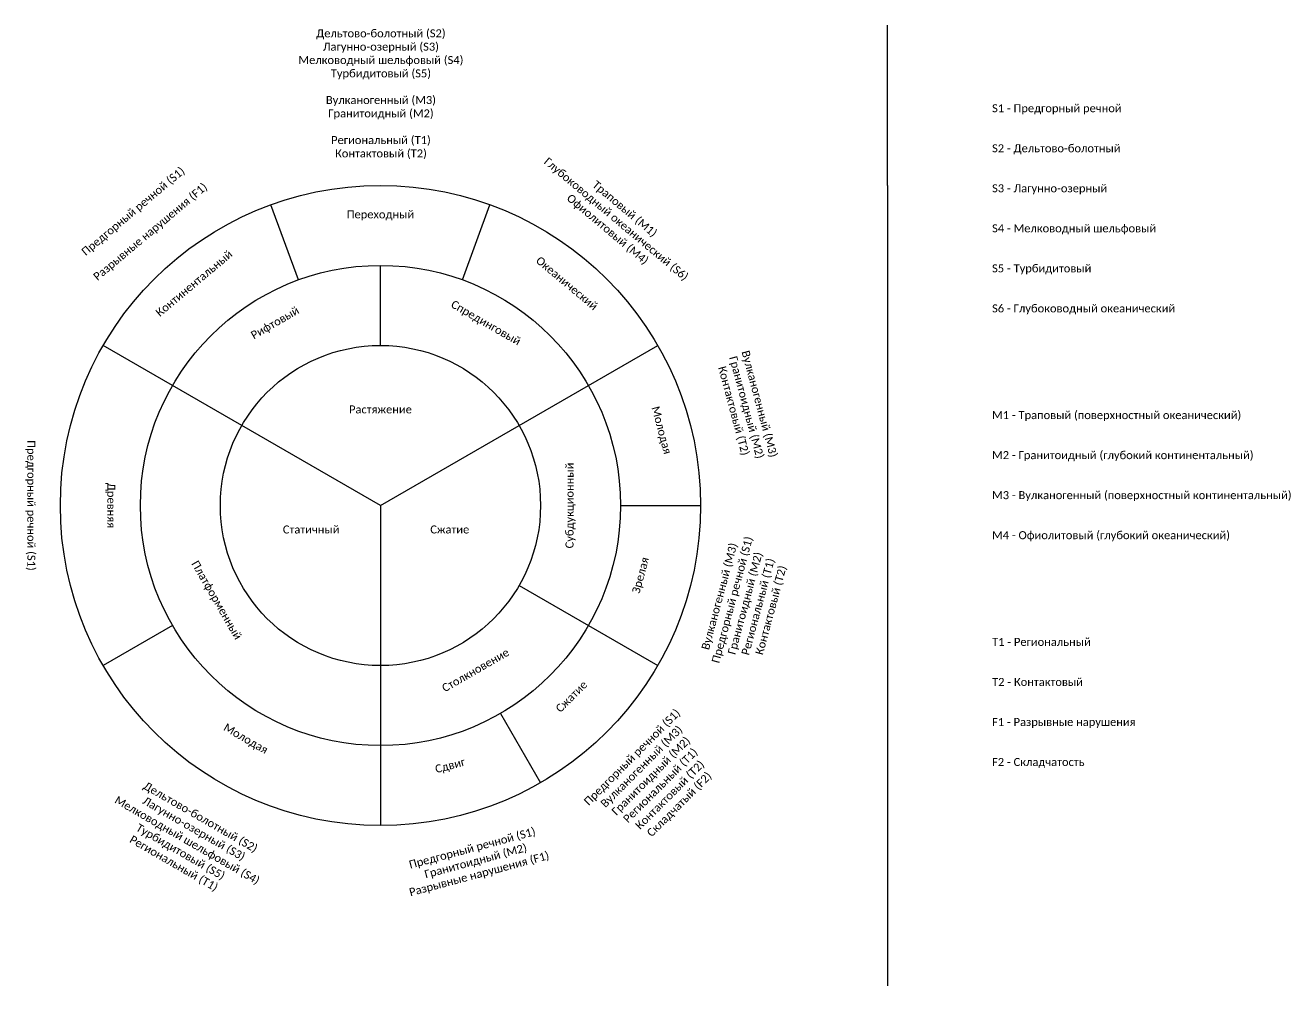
# Model space of a CAD drawing. Header units: millimetres. Extents: x 39 to 1913, y -1214 to 273.
# Drawn here: x 39.1 to 434.3, y -150 to 150 of the extents above; entities that cross this region are included whole.
import ezdxf

# ---------------------------------------------------------------- set-up
doc = ezdxf.new("R2010")
doc.units = ezdxf.units.MM
doc.styles.get("Standard").update_dxf_attribs({"font": 'arial.ttf'})

msp = doc.modelspace()

# ---------------------------------------------------------------- linework, layer by layer
for points in [[(308.38, 100), (308.38, 150)], [(308.38, 100), (308.38, -100)], [(124.35, 70.48), (115.8, 93.97)], [(175.65, 70.48), (184.2, 93.97)], [(150, 50), (150, 75)], [(150, 0), (63.4, 50)], [(150, 0), (236.6, 50)], [(150, 0), (150, -100)], [(225, 0), (250, 0)], [(193.3, -25), (236.6, -50)], [(85.05, -37.5), (63.4, -50)], [(187.5, -64.95), (200, -86.6)], [(308.38, -100), (308.38, -150)]]:
    msp.add_lwpolyline(points)
for radius in [100, 75, 50]:
    msp.add_circle((150, 0), radius)

# ---------------------------------------------------------------- texts
at = {"char_height": 2.5}
for s, width, heights, insert, attachment_point in [('{\\fCalibri Light|b0|i0|c204|p34;Дельтово-болотный (\\fCalibri Light|b0|i0|c0|p34;S2\\fCalibri Light|b0|i0|c204|p34;)\\fCalibri Light|b0|i0|c0|p34;\\P\\fCalibri Light|b0|i0|c204|p34;Лагунно-озерный (\\fCalibri Light|b0|i0|c0|p34;S3\\fCalibri Light|b0|i0|c204|p34;)\\fCalibri Light|b0|i0|c0|p34;\\P\\fCalibri Light|b0|i0|c204|p34;Мелководный шельфовый (\\fCalibri Light|b0|i0|c0|p34;S4\\fCalibri Light|b0|i0|c204|p34;)\\PТурбидитовый (\\fCalibri Light|b0|i0|c0|p34;S5\\fCalibri Light|b0|i0|c204|p34;)\\fCalibri Light|b0|i0|c0|p34;\\P\\P\\fCalibri Light|b0|i0|c204|p34;Вулканогенный (\\fCalibri Light|b0|i0|c0|p34;M3\\fCalibri Light|b0|i0|c204|p34;)\\fCalibri Light|b0|i0|c0|p34;\\P\\fCalibri Light|b0|i0|c204|p34;Гранитоидный (\\fCalibri Light|b0|i0|c0|p34;M2\\fCalibri Light|b0|i0|c204|p34;)\\fCalibri Light|b0|i0|c0|p34;\\P\\P\\fCalibri Light|b0|i0|c204|p34;Региональный (\\fCalibri Light|b0|i0|c0|p34;T\\fCalibri Light|b0|i0|c204|p34;1)\\PКонтактовый (\\fCalibri Light|b0|i0|c0|p34;T\\fCalibri Light|b0|i0|c204|p34;2)}', 111.1309, [62.08], (150.15, 128.47), 5), ('{\\fCalibri Light|b0|i0|c0|p34;S1 - \\fCalibri Light|b0|i0|c204|p34;Предгорный речной\\P\\P\\P\\fCalibri Light|b0|i0|c0|p34;S2 - \\fCalibri Light|b0|i0|c204|p34;Дельтово-болотный\\P\\P\\fCalibri Light|b0|i0|c0|p34;\\PS3 - \\fCalibri Light|b0|i0|c204|p34;Лагунно-озерный\\P\\P\\fCalibri Light|b0|i0|c0|p34;\\PS4 - \\fCalibri Light|b0|i0|c204|p34;Мелководный шельфовый\\P\\P\\fCalibri Light|b0|i0|c0|p34;\\PS5 - \\fCalibri Light|b0|i0|c204|p34;Турбидитовый\\P\\P\\fCalibri Light|b0|i0|c0|p34;\\PS6 - \\fCalibri Light|b0|i0|c204|p34;Глубоководный океанический\\P\\P\\P\\P\\P\\P\\P\\P\\fCalibri Light|b0|i0|c0|p34;M1 - \\fCalibri Light|b0|i0|c204|p34;Траповый (поверхностный океанический)\\P\\P\\fCalibri Light|b0|i0|c0|p34;\\PM2 - \\fCalibri Light|b0|i0|c204|p34;Гранитоидный (глубокий континентальный)\\P\\P\\P\\fCalibri Light|b0|i0|c0|p34;M3 - \\fCalibri Light|b0|i0|c204|p34;Вулканогенный (поверхностный континентальный)\\P\\P\\fCalibri Light|b0|i0|c0|p34;\\PM4 - \\fCalibri Light|b0|i0|c204|p34;Офиолитовый (глубокий океанический)\\P\\P\\P\\P\\P\\P\\P\\P\\fCalibri Light|b0|i0|c0|p34;T1 - \\fCalibri Light|b0|i0|c204|p34;Региональный\\P\\P  \\P\\fCalibri Light|b0|i0|c0|p34;T2 - \\fCalibri Light|b0|i0|c204|p34;Контактовый\\P\\P\\P\\fCalibri Light|b0|i0|c0|p34;F1 - \\fCalibri Light|b0|i0|c204|p34;Разрывные нарушения\\P\\P\\P\\fCalibri Light|b0|i0|c0|p34;F2 - \\fCalibri Light|b0|i0|c204|p34;Складчатость}', 219.0152, [234.94], (341.06, 125.34), 1), ('{\\fCalibri Light|b0|i0|c204|p34;Переходный}', 33.1708, [3.48], (150, 90.62), 5), ('{\\fCalibri Light|b0|i0|c204|p34;Растяжение}', 33.1708, [3.48], (150, 30), 5), ('{\\fCalibri Light|b0|i0|c204|p34;Статичный}', 33.1708, [3.48], (128.35, -7.5), 5), ('{\\fCalibri Light|b0|i0|c204|p34;Сжатие}', 33.1708, [3.48], (171.65, -7.5), 5)]:
    msp.add_mtext_dynamic_manual_height_columns(s, width=width, gutter_width=12.5, heights=heights, dxfattribs=dict(at, insert=insert, attachment_point=attachment_point))
at = {"char_height": 2.5, "attachment_point": 5}
for s, width, heights, insert, rotation in [('{\\fCalibri Light|b0|i0|c204|p34;Траповый (\\fCalibri Light|b0|i0|c0|p34;M1\\fCalibri Light|b0|i0|c204|p34;)\\fCalibri Light|b0|i0|c0|p34;\\P\\fCalibri Light|b0|i0|c204|p34;Глубоководный океанический (\\fCalibri Light|b0|i0|c0|p34;S6\\fCalibri Light|b0|i0|c204|p34;)\\fCalibri Light|b0|i0|c0|p34;\\P\\fCalibri Light|b0|i0|c204|p34;Офиолитовый (\\fCalibri Light|b0|i0|c0|p34;M4\\fCalibri Light|b0|i0|c204|p34;)}', 73.3488, [42.61], (223.47, 89.26), 320), ('{\\fCalibri Light|b0|i0|c204|p34;Предгорный речной (\\fCalibri Light|b0|i0|c0|p34;S1\\fCalibri Light|b0|i0|c204|p34;)\\P\\PРазрывные нарушения\\fCalibri Light|b0|i0|c0|p34; (F1)}', 44.7255, [27.02], (75.6, 88.51), 40), ('{\\fCalibri Light|b0|i0|c204|p34;Континентальный}', 33.1708, [3.48], (91.75, 69.42), 40), ('{\\fCalibri Light|b0|i0|c204|p34;Океанический}', 33.1708, [3.48], (208.25, 69.42), 320), ('{\\fCalibri Light|b0|i0|c204|p34;Спрединговый}', 33.1708, [3.48], (182.81, 56.83), 330), ('{\\fCalibri Light|b0|i0|c204|p34;Рифтовый}', 33.1708, [3.48], (117.19, 56.83), 30), ('{\\fCalibri Light|b0|i0|c204|p34;Вулканогенный (\\fCalibri Light|b0|i0|c0|p34;M3\\fCalibri Light|b0|i0|c204|p34;)\\fCalibri Light|b0|i0|c0|p34;\\P\\fCalibri Light|b0|i0|c204|p34;Гранитоидный (\\fCalibri Light|b0|i0|c0|p34;M2\\fCalibri Light|b0|i0|c204|p34;)\\fCalibri Light|b0|i0|c0|p34;\\P\\fCalibri Light|b0|i0|c204|p34;Контактовый (\\fCalibri Light|b0|i0|c0|p34;T2\\fCalibri Light|b0|i0|c204|p34;)}', 77.7321, [32.08], (264.15, 30.59), 285), ('{\\fCalibri Light|b0|i0|c204|p34;Молодая}', 33.1708, [3.48], (237.54, 23.46), 285), ('{\\fCalibri Light|b0|i0|c204|p34;Предгорный речной (\\fCalibri Light|b0|i0|c0|p34;S1\\fCalibri Light|b0|i0|c204|p34;)}', 47.1524, [39.63], (40.62, 0), 270), ('{\\fCalibri Light|b0|i0|c204|p34;Субдукционный}', 33.1708, [3.48], (209.38, 0), 90), ('{\\fCalibri Light|b0|i0|c204|p34;Древняя}', 33.1708, [3.48], (65.62, 0), 270), ('{\\fCalibri Light|b0|i0|c204|p34;Вулканогенный (\\fCalibri Light|b0|i0|c0|p34;M3\\fCalibri Light|b0|i0|c204|p34;)\\PПредгорный речной (\\fCalibri Light|b0|i0|c0|p34;S1\\fCalibri Light|b0|i0|c204|p34;)\\fCalibri Light|b0|i0|c0|p34;\\P\\fCalibri Light|b0|i0|c204|p34;Гранитоидный (\\fCalibri Light|b0|i0|c0|p34;M2\\fCalibri Light|b0|i0|c204|p34;)\\fCalibri Light|b0|i0|c0|p34;\\P\\fCalibri Light|b0|i0|c204|p34;Региональный (\\fCalibri Light|b0|i0|c0|p34;T1\\fCalibri Light|b0|i0|c204|p34;)\\fCalibri Light|b0|i0|c0|p34;\\P\\fCalibri Light|b0|i0|c204|p34;Контактовый (\\fCalibri Light|b0|i0|c0|p34;T2\\fCalibri Light|b0|i0|c204|p34;)}', 77.7321, [32.08], (264.15, -30.59), 75), ('{\\fCalibri Light|b0|i0|c204|p34;Платформенный}', 33.1708, [3.48], (98.58, -29.69), 300), ('{\\fCalibri Light|b0|i0|c204|p34;Зрелая}', 33.1708, [3.48], (231.5, -21.84), 75), ('{\\fCalibri Light|b0|i0|c204|p34;Столкновение}', 33.1708, [3.48], (179.69, -51.42), 30), ('{\\fCalibri Light|b0|i0|c204|p34;Сжатие}', 33.1708, [3.48], (209.66, -59.66), 45), ('{\\fCalibri Light|b0|i0|c204|p34;Предгорный речной (\\fCalibri Light|b0|i0|c0|p34;S1\\fCalibri Light|b0|i0|c204|p34;)\\PВулканогенный (\\fCalibri Light|b0|i0|c0|p34;M3\\fCalibri Light|b0|i0|c204|p34;)\\PГранитоидный (\\fCalibri Light|b0|i0|c0|p34;M2\\fCalibri Light|b0|i0|c204|p34;)\\PРегиональный (\\fCalibri Light|b0|i0|c0|p34;T1\\fCalibri Light|b0|i0|c204|p34;)\\fCalibri Light|b0|i0|c0|p34;\\P\\fCalibri Light|b0|i0|c204|p34;Контактовый (\\fCalibri Light|b0|i0|c0|p34;T2\\fCalibri Light|b0|i0|c204|p34;)\\PСкладчатый (\\fCalibri Light|b0|i0|c0|p34;F2\\fCalibri Light|b0|i0|c204|p34;)}', 61.0698, [84.22], (236.18, -86.18), 45), ('{\\fCalibri Light|b0|i0|c204|p34;Молодая}', 33.1708, [3.48], (107.81, -73.07), 330), ('{\\fCalibri Light|b0|i0|c204|p34;Сдвиг}', 33.1708, [3.48], (171.84, -81.5), 15), ('{\\fCalibri Light|b0|i0|c204|p34;Дельтово-болотный (\\fCalibri Light|b0|i0|c0|p34;S2\\fCalibri Light|b0|i0|c204|p34;)\\fCalibri Light|b0|i0|c0|p34;\\P\\fCalibri Light|b0|i0|c204|p34;Лагунно-озерный (\\fCalibri Light|b0|i0|c0|p34;S3\\fCalibri Light|b0|i0|c204|p34;)\\fCalibri Light|b0|i0|c0|p34;\\P\\fCalibri Light|b0|i0|c204|p34;Мелководный шельфовый (\\fCalibri Light|b0|i0|c0|p34;S4\\fCalibri Light|b0|i0|c204|p34;)\\PТурбидитовый (\\fCalibri Light|b0|i0|c0|p34;S5\\fCalibri Light|b0|i0|c204|p34;)\\PРегиональный (\\fCalibri Light|b0|i0|c0|p34;T1\\fCalibri Light|b0|i0|c204|p34;)}', 65.6013, [57.74], (89.51, -104.77), 330), ('{\\fCalibri Light|b0|i0|c204|p34;Предгорный речной (\\fCalibri Light|b0|i0|c0|p34;S1\\fCalibri Light|b0|i0|c204|p34;)\\PГранитоидный (\\fCalibri Light|b0|i0|c0|p34;M2\\fCalibri Light|b0|i0|c204|p34;)\\PРазрывные нарушения (\\fCalibri Light|b0|i0|c0|p34;F1\\fCalibri Light|b0|i0|c204|p34;)}', 71.7487, [52.7], (179.83, -111.31), 15)]:
    msp.add_mtext_dynamic_manual_height_columns(s, width=width, gutter_width=12.5, heights=heights, dxfattribs=dict(at, insert=insert, rotation=rotation))

doc.saveas('drawing.dxf')
